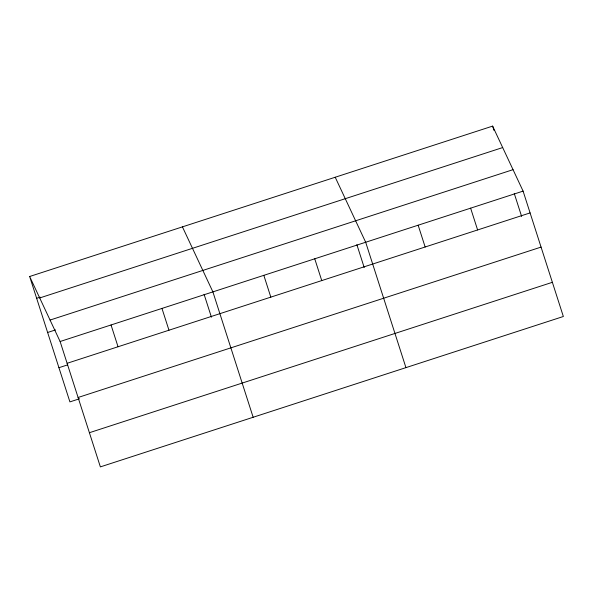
<?xml version="1.0" encoding="UTF-8"?>
<svg xmlns="http://www.w3.org/2000/svg" width="593" height="593" viewBox="0 0 593 593"><rect width="100%" height="100%" fill="white"/><g stroke="black" fill="none" stroke-linecap="round" stroke-linejoin="round"><path stroke-width="0.89" d="M29.65 276.501L492.627 126.109L523.093 191.116L563.35 316.499L100.373 466.891L60.115 341.509L29.65 276.501L69.907 401.884L79.566 398.748M36.647 298.294L40.161 297.152M39.701 297.953L502.686 147.561M50.064 320.057L513.041 169.665M47.625 332.48L55.527 329.916M60.115 341.509L523.093 191.116M67.113 363.301L530.09 212.909M58.929 367.697L67.713 364.851M78.083 397.488L541.068 247.096M89.395 432.712L552.372 282.312M335.215 177.24L365.681 242.248L405.938 367.63M182.436 226.874L212.894 291.882L253.152 417.264M492.627 126.109L494.028 130.467M514.279 193.533L521.625 216.423M470.62 208.158L477.617 229.951M418.154 225.207L425.151 246.999M356.867 244.664L364.213 267.562M314.75 258.793L321.747 280.585M263.826 275.337L270.823 297.13M204.081 294.298L211.434 317.188M161.971 308.427L168.968 330.219M111.039 324.964L118.037 346.757"/></g></svg>
